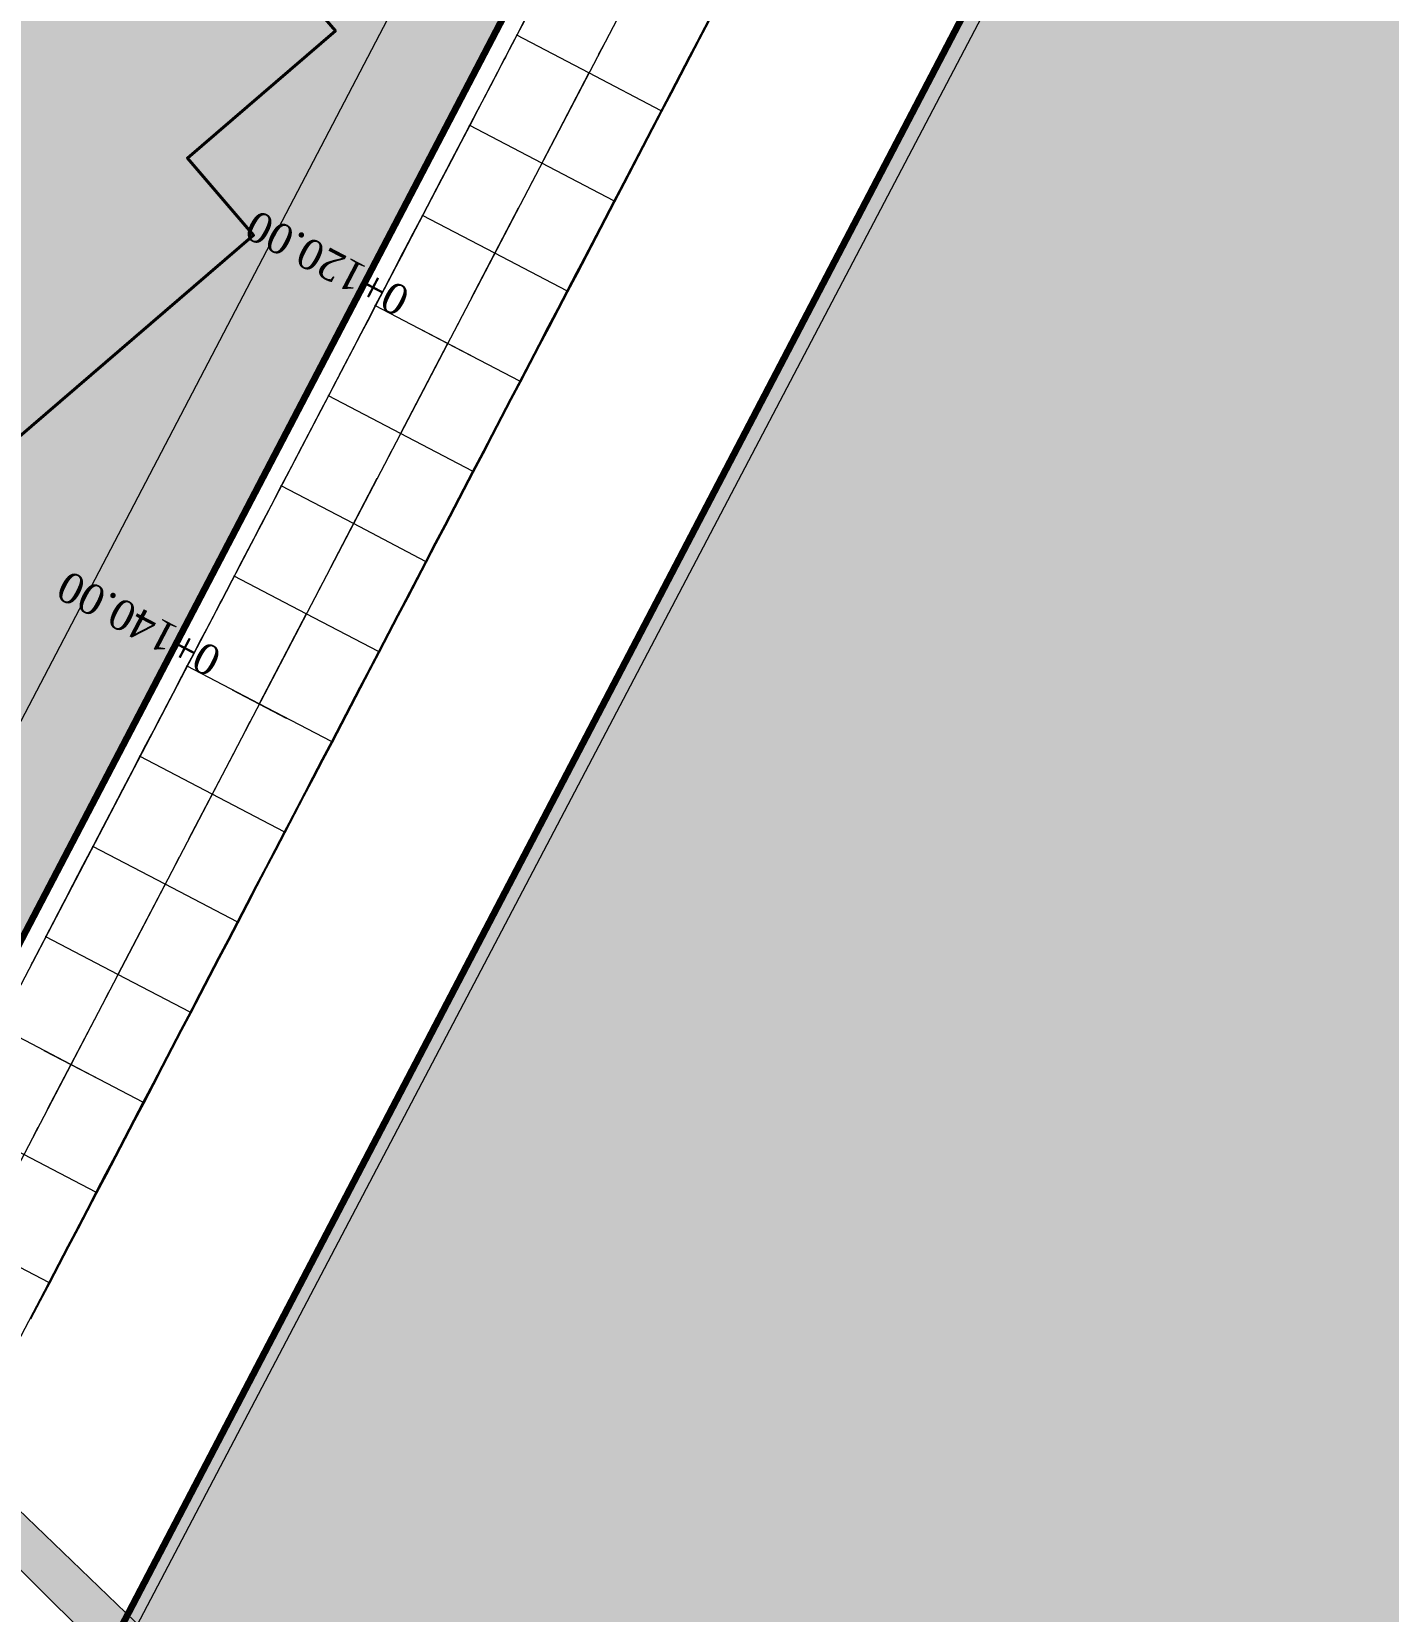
# Model space of a CAD drawing. Header units: metres. Extents: x 478603 to 489313, y 4282657 to 4289463.
# Drawn here: x 479601.3 to 479668, y 4286732.9 to 4286810.6 of the extents above; entities that cross this region are included whole.
import ezdxf

# ---------------------------------------------------------------- set-up
doc = ezdxf.new("R2010")
doc.units = ezdxf.units.M
for name, color, linetype, lineweight in [('ADAKENARI', 18, 'Continuous', 0), ('EKS_4', 5, 'Continuous', 0), ('EKSENLER', 3, 'Continuous', 0), ('HDA_4', 30, 'Continuous', 0), ('HDO_4', 30, 'Continuous', 0), ('KALDIRIM', 11, 'Continuous', 0), ('KDA_4', 150, 'Continuous', 20), ('KYA_4', 1, 'Continuous', 20), ('KYO_4', 1, 'Continuous', 20), ('P_U_KNL', 143, 'Continuous', 0), ('PARSEL_ALAN', 254, 'Continuous', 0), ('PARSEL_SERA_ALAN', 9, 'Continuous', 40), ('PL_ALİNMAN', 1, 'Continuous', 0), ('PL_ENKESIT', 1, 'Continuous', 0), ('PL_KM', 4, 'Continuous', 0), ('PL_KMYAZI', 30, 'Continuous', 0), ('REVIZE_ONERI_KAM_SNR', 9, 'Continuous', 0), ('SEV_KYA_HDA', 3, 'Continuous', 0), ('SEV_KYO_HDO', 3, 'Continuous', 0), ('SEV_YKA_KDA', 3, 'Continuous', 0), ('SNR_PLANONAMAA', 233, 'Continuous', 0), ('SNR_YAPIYAK', 18, 'Continuous', 0), ('YKA_4', 33, 'Continuous', 0), ('YKO_4', 33, 'Continuous', 0)]:
    doc.layers.add(name, color=color, linetype=linetype, lineweight=lineweight)
doc.styles.get("Standard").update_dxf_attribs({"font": 'times.ttf'})

msp = doc.modelspace()

# ---------------------------------------------------------------- hatches: boundary and pattern name
at = {"layer": 'P_U_KNL'}
msp.add_hatch(color=256, dxfattribs=at).paths.add_polyline_path([(479611.919, 4286723.919), (479613.463, 4286725.627), (479598.844, 4286739.693), (479590.981, 4286747.485), (479589.573, 4286746.064)])
at = {"layer": 'PARSEL_ALAN'}
msp.add_hatch(color=256, dxfattribs=at).paths.add_polyline_path([(479592.622, 4286750.316), (479589.102, 4286749.769), (479566.59, 4286772.315), (479454.724, 4286902.59), (479447.565, 4286913.688), (479444.079, 4286921.745), (479442.798, 4286925.946), (479441.19, 4286934.6), (479436.135, 4286978.831), (479435.986, 4286982.18), (479498.192, 4287101.622), (479503.669, 4287102.188), (479660.515, 4286910.63), (479663.102, 4286885.213)])
at = {"layer": 'PARSEL_SERA_ALAN'}
msp.add_hatch(color=256, dxfattribs=at).paths.add_polyline_path([(479461.798, 4286902.104), (479476.365, 4286914.612), (479447.049, 4286948.753), (479454.332, 4286955.007), (479444.56, 4286966.387), (479451.843, 4286972.641), (479445.329, 4286980.228), (479452.612, 4286986.482), (479449.354, 4286990.275), (479456.638, 4286996.529), (479453.38, 4287000.323), (479460.664, 4287006.577), (479457.406, 4287010.37), (479464.69, 4287016.624), (479461.432, 4287020.418), (479475.999, 4287032.926), (479472.741, 4287036.719), (479487.308, 4287049.227), (479480.793, 4287056.814), (479495.36, 4287069.322), (479492.102, 4287073.116), (479499.386, 4287079.37), (479506.669, 4287085.624), (479594.617, 4286983.203), (479587.334, 4286976.949), (479655.739, 4286897.288), (479648.455, 4286891.034), (479654.97, 4286883.447), (479647.687, 4286877.193), (479650.944, 4286873.4), (479636.378, 4286860.892), (479639.635, 4286857.098), (479632.352, 4286850.844), (479635.609, 4286847.051), (479628.326, 4286840.797), (479631.583, 4286837.003), (479617.016, 4286824.495), (479620.274, 4286820.702), (479612.991, 4286814.447), (479616.248, 4286810.654), (479608.965, 4286804.4), (479612.222, 4286800.607), (479597.655, 4286788.098), (479600.913, 4286784.305), (479593.63, 4286778.051), (479596.887, 4286774.258), (479589.604, 4286768.003), (479576.574, 4286783.177), (479569.291, 4286776.923)])
at = {"layer": 'REVIZE_ONERI_KAM_SNR'}
msp.add_hatch(color=256, dxfattribs=at).paths.add_polyline_path([(480391.367, 4287736.669), (479958.383, 4287021.549), (479846.658, 4286823.222), (479817.89, 4286807.315), (479678.542, 4286593.142), (479667.017, 4286563.363), (479171.867, 4285664.491), (479060.048, 4285423.503), (478955.18, 4285211.94), (478971.566, 4285181.441), (478973.577, 4285138.063), (478896.826, 4284994.408), (478884.265, 4284953.22), (478871.378, 4284822.15), (478829.635, 4284818.294), (478829.635, 4284859.395), (478806.788, 4284865.484), (478716.868, 4284674.346), (478705.555, 4284645.226), (478602.858, 4284697.153), (478665.092, 4284834.557), (478661.843, 4284859.589), (478721.272, 4284982.029), (478734.091, 4284989.859), (478857.784, 4285241.35), (478838.864, 4285277.85), (478831.672, 4285382.601), (478866.605, 4285387.386), (478882.649, 4285289.089), (479341.441, 4286225.895), (479492.419, 4286515.34), (479668.688, 4286852.714), (479834.72, 4287134.358), (480316.151, 4287820.508), (480353.749, 4287856.55), (480321.391, 4287969.422), (480358.639, 4287985.063), (480384.472, 4287906.347), (480463.863, 4288018.438), (480598.658, 4288207.438), (480775.091, 4288481.279), (480856.22, 4288581.77), (481195.87, 4289025.916), (481277.924, 4288967.093), (481191.325, 4288856.625), (480684.777, 4288177.967), (480420.914, 4287781.108), (480447.152, 4287667.529), (480456.56, 4287584.456), (480422.309, 4287581.553), (480417.605, 4287623.09), (480404.486, 4287679.879)])

# ---------------------------------------------------------------- linework, layer by layer
at = {"layer": 'ADAKENARI', "lineweight": 200}
for p, q in [((479663.102, 4286885.213), (479592.622, 4286750.316)), ((479580.553, 4286684.027), (479682.341, 4286878.846))]:
    msp.add_line(p, q, dxfattribs=at)
at = {"layer": 'EKS_4'}
for p in [(479628.707, 4286808.585, 933.966), (479626.392, 4286804.153, 934.04), (479624.077, 4286799.721, 934.115), (479621.761, 4286795.29, 934.189), (479619.446, 4286790.858, 934.263), (479617.13, 4286786.427, 934.337), (479614.815, 4286781.995, 934.411), (479612.5, 4286777.563, 934.485), (479610.184, 4286773.132, 934.559), (479607.869, 4286768.7, 934.633), (479605.554, 4286764.269, 934.707), (479603.238, 4286759.837, 934.781)]:
    msp.add_point(p, dxfattribs=at)
at = {"layer": 'EKSENLER'}
msp.add_line((479677.33, 4286901.648, 932.028), (479567.258, 4286690.972), dxfattribs=at)
at = {"layer": 'HDA_4'}
for points in [[(479623.014, 4286806.348, 933.917), (479622.838, 4286806.01, 933.91), (479622.375, 4286805.124, 933.925), (479621.912, 4286804.237, 933.94), (479621.449, 4286803.351, 933.955), (479620.986, 4286802.465, 933.97), (479620.522, 4286801.578, 933.984), (479620.059, 4286800.692, 933.999), (479619.596, 4286799.806, 934.014), (479619.133, 4286798.919, 934.029), (479618.67, 4286798.033, 934.044), (479618.207, 4286797.147, 934.059), (479618.025, 4286796.798, 934.077)], [(479609.045, 4286779.61, 934.358), (479608.946, 4286779.42, 934.355), (479608.858, 4286779.253, 934.364)]]:
    msp.add_polyline3d(points, dxfattribs=at)
for p in [(479622.838, 4286806.01, 933.91), (479620.522, 4286801.578, 933.984), (479618.207, 4286797.147, 934.059), (479608.946, 4286779.42, 934.355)]:
    msp.add_point(p, dxfattribs=at)
at = {"layer": 'HDO_4'}
msp.add_polyline3d([(479634.577, 4286811.159, 933.762), (479634.114, 4286810.273, 933.777), (479633.651, 4286809.387, 933.792), (479633.188, 4286808.5, 933.807), (479632.725, 4286807.614, 933.821), (479632.262, 4286806.728, 933.836), (479631.798, 4286805.841, 933.851), (479631.335, 4286804.955, 933.866), (479630.872, 4286804.069, 933.881), (479630.409, 4286803.182, 933.896), (479629.946, 4286802.296, 933.91), (479629.483, 4286801.41, 933.925), (479629.02, 4286800.523, 933.94), (479628.557, 4286799.637, 933.955), (479628.094, 4286798.751, 933.97), (479627.631, 4286797.865, 933.984), (479627.168, 4286796.978, 933.999), (479626.705, 4286796.092, 934.014), (479626.242, 4286795.206, 934.029), (479625.778, 4286794.319, 934.044), (479625.315, 4286793.433, 934.059), (479624.852, 4286792.547, 934.073), (479624.389, 4286791.66, 934.088), (479623.926, 4286790.774, 934.103), (479623.463, 4286789.888, 934.118), (479623, 4286789.001, 934.133), (479622.537, 4286788.115, 934.148), (479622.074, 4286787.229, 934.162), (479621.611, 4286786.342, 934.177), (479621.148, 4286785.456, 934.192), (479620.685, 4286784.57, 934.207), (479620.222, 4286783.683, 934.222), (479619.758, 4286782.797, 934.236), (479619.295, 4286781.911, 934.251), (479618.832, 4286781.024, 934.266), (479618.369, 4286780.138, 934.281), (479617.906, 4286779.252, 934.296), (479617.443, 4286778.366, 934.311), (479616.98, 4286777.479, 934.325), (479616.517, 4286776.593, 934.34), (479616.054, 4286775.707, 934.355), (479615.591, 4286774.82, 934.37), (479615.128, 4286773.934, 934.385), (479614.665, 4286773.048, 934.399), (479614.202, 4286772.161, 934.414), (479613.738, 4286771.275, 934.429), (479613.275, 4286770.389, 934.444), (479612.812, 4286769.502, 934.459), (479612.349, 4286768.616, 934.474), (479611.886, 4286767.73, 934.488), (479611.423, 4286766.843, 934.503), (479610.96, 4286765.957, 934.518), (479610.497, 4286765.071, 934.533), (479610.034, 4286764.184, 934.548), (479609.571, 4286763.298, 934.562), (479609.108, 4286762.412, 934.577), (479608.645, 4286761.525, 934.592), (479608.182, 4286760.639, 934.607), (479607.718, 4286759.753, 934.622), (479607.255, 4286758.866, 934.637), (479606.792, 4286757.98, 934.651), (479606.329, 4286757.094, 934.666), (479605.866, 4286756.208, 934.681), (479605.403, 4286755.321, 934.696), (479604.94, 4286754.435, 934.711), (479604.477, 4286753.549, 934.726), (479604.014, 4286752.662, 934.74), (479603.551, 4286751.776, 934.755), (479603.088, 4286750.89, 934.77), (479602.625, 4286750.003, 934.785), (479602.162, 4286749.117, 934.8), (479601.698, 4286748.231, 934.815), (479601.235, 4286747.344, 934.829)], dxfattribs=at)
for p in [(479632.262, 4286806.728, 933.836), (479629.946, 4286802.296, 933.91), (479627.631, 4286797.865, 933.984), (479625.315, 4286793.433, 934.059), (479623, 4286789.001, 934.133), (479620.685, 4286784.57, 934.207), (479618.369, 4286780.138, 934.281), (479616.054, 4286775.707, 934.355), (479613.738, 4286771.275, 934.429), (479611.423, 4286766.843, 934.503), (479609.108, 4286762.412, 934.577), (479606.792, 4286757.98, 934.651), (479604.477, 4286753.549, 934.726), (479602.162, 4286749.117, 934.8)]:
    msp.add_point(p, dxfattribs=at)
at = {"layer": 'KALDIRIM'}
for p, q in [((479662.324, 4286881.564), (479563.713, 4286692.825)), ((479670.164, 4286879.293), (479570.804, 4286689.12))]:
    msp.add_line(p, q, dxfattribs=at)
at = {"layer": 'KDA_4'}
for points in [[(479630.45, 4286820.557, 933.717), (479630.356, 4286820.379, 933.709), (479630.258, 4286820.195, 933.7), (479630.15, 4286819.989, 933.69), (479630.011, 4286819.725, 933.678), (479629.789, 4286819.302, 933.658), (479629.415, 4286818.587, 933.665), (479628.958, 4286817.713, 933.674), (479628.471, 4286816.782, 933.684), (479627.973, 4286815.829, 933.694), (479627.473, 4286814.871, 933.704), (479626.97, 4286813.909, 933.726), (479626.472, 4286812.956, 933.748), (479625.986, 4286812.024, 933.769), (479625.53, 4286811.151, 933.789), (479625.159, 4286810.439, 933.805), (479624.942, 4286810.023, 933.84), (479624.81, 4286809.769, 933.862), (479624.709, 4286809.573, 933.878), (479624.618, 4286809.398, 933.892), (479624.532, 4286809.231, 933.906)], [(479616.519, 4286793.894, 934.163), (479616.434, 4286793.733, 934.155), (479616.345, 4286793.564, 934.146), (479616.244, 4286793.374, 934.137), (479616.113, 4286793.125, 934.124), (479615.897, 4286792.712, 934.104), (479615.525, 4286792.001, 934.113), (479615.068, 4286791.127, 934.124), (479614.58, 4286790.194, 934.136), (479614.082, 4286789.24, 934.148), (479613.581, 4286788.281, 934.16), (479613.079, 4286787.322, 934.177), (479612.583, 4286786.371, 934.195), (479612.097, 4286785.441, 934.212), (479611.641, 4286784.569, 934.228), (479611.266, 4286783.849, 934.241), (479611.039, 4286783.414, 934.277), (479610.893, 4286783.132, 934.301), (479610.776, 4286782.906, 934.32), (479610.669, 4286782.7, 934.337), (479610.567, 4286782.502, 934.353)], [(479607.73, 4286777.072, 934.444), (479607.538, 4286776.709, 934.418), (479607.344, 4286776.341, 934.392), (479607.141, 4286775.958, 934.365), (479606.916, 4286775.532, 934.334), (479606.631, 4286774.988, 934.295), (479606.234, 4286774.23, 934.305), (479605.776, 4286773.355, 934.317), (479605.296, 4286772.436, 934.329), (479604.808, 4286771.501, 934.341), (479604.315, 4286770.557, 934.353), (479603.818, 4286769.604, 934.385), (479603.322, 4286768.655, 934.418), (479602.837, 4286767.724, 934.449), (479602.38, 4286766.848, 934.479), (479602.003, 4286766.124, 934.503), (479601.771, 4286765.678, 934.55), (479601.619, 4286765.383, 934.581), (479601.495, 4286765.144, 934.606), (479601.382, 4286764.925, 934.629), (479601.272, 4286764.712, 934.651)]]:
    msp.add_polyline3d(points, dxfattribs=at)
for p in [(479625.159, 4286810.439, 933.805), (479615.897, 4286792.712, 934.104), (479613.581, 4286788.281, 934.16), (479611.266, 4286783.849, 934.241), (479606.631, 4286774.988, 934.295), (479604.315, 4286770.557, 934.353), (479602.003, 4286766.124, 934.503)]:
    msp.add_point(p, dxfattribs=at)
at = {"layer": 'KYA_4'}
for points in [[(479624.532, 4286809.231, 933.906), (479624.207, 4286808.614, 933.909), (479623.881, 4286807.996, 933.911), (479623.551, 4286807.369, 933.913), (479623.21, 4286806.72, 933.916), (479622.837, 4286806.01, 933.918), (479622.407, 4286805.189, 933.936), (479621.946, 4286804.308, 933.954), (479621.474, 4286803.404, 933.973), (479620.997, 4286802.493, 933.992), (479620.52, 4286801.58, 934.011), (479620.043, 4286800.665, 934.023), (479619.567, 4286799.754, 934.034), (479619.095, 4286798.851, 934.045), (479618.635, 4286797.97, 934.057), (479618.206, 4286797.147, 934.067), (479617.835, 4286796.433, 934.088), (479617.495, 4286795.777, 934.107), (479617.166, 4286795.144, 934.126), (479616.842, 4286794.517, 934.144), (479616.519, 4286793.894, 934.163)], [(479610.567, 4286782.502, 934.353), (479610.233, 4286781.869, 934.354), (479609.9, 4286781.237, 934.355), (479609.57, 4286780.61, 934.356), (479609.248, 4286779.997, 934.357), (479608.945, 4286779.421, 934.358), (479608.68, 4286778.911, 934.377), (479608.436, 4286778.439, 934.394), (479608.198, 4286777.979, 934.411), (479607.964, 4286777.525, 934.428), (479607.73, 4286777.072, 934.444)]]:
    msp.add_polyline3d(points, dxfattribs=at)
for p in [(479622.837, 4286806.01, 933.918), (479620.52, 4286801.58, 934.011), (479618.206, 4286797.147, 934.067), (479608.945, 4286779.421, 934.358)]:
    msp.add_point(p, dxfattribs=at)
at = {"layer": 'KYO_4'}
msp.add_polyline3d([(479634.612, 4286811.141, 934.154), (479634.149, 4286810.255, 934.175), (479633.686, 4286809.368, 934.196), (479633.224, 4286808.482, 934.216), (479632.761, 4286807.595, 934.237), (479632.299, 4286806.708, 934.258), (479631.837, 4286805.821, 934.283), (479631.375, 4286804.935, 934.309), (479630.912, 4286804.048, 934.334), (479630.45, 4286803.161, 934.36), (479629.988, 4286802.274, 934.386), (479629.526, 4286801.387, 934.407), (479629.064, 4286800.501, 934.429), (479628.602, 4286799.614, 934.45), (479628.139, 4286798.727, 934.472), (479627.676, 4286797.841, 934.494), (479627.212, 4286796.955, 934.491), (479626.747, 4286796.07, 934.488), (479626.282, 4286795.185, 934.486), (479625.817, 4286794.299, 934.483), (479625.353, 4286793.413, 934.48), (479624.89, 4286792.527, 934.503), (479624.427, 4286791.64, 934.525), (479623.965, 4286790.754, 934.547), (479623.503, 4286789.867, 934.569), (479623.041, 4286788.98, 934.591), (479622.578, 4286788.094, 934.602), (479622.114, 4286787.208, 934.614), (479621.651, 4286786.322, 934.625), (479621.187, 4286785.435, 934.636), (479620.724, 4286784.549, 934.647), (479620.26, 4286783.663, 934.659), (479619.797, 4286782.777, 934.671), (479619.333, 4286781.891, 934.683), (479618.87, 4286781.005, 934.695), (479618.407, 4286780.118, 934.707), (479617.944, 4286779.232, 934.727), (479617.482, 4286778.345, 934.746), (479617.019, 4286777.459, 934.766), (479616.557, 4286776.572, 934.785), (479616.094, 4286775.686, 934.804), (479615.63, 4286774.8, 934.805), (479615.165, 4286773.914, 934.805), (479614.7, 4286773.029, 934.805), (479614.236, 4286772.143, 934.805), (479613.772, 4286771.258, 934.805), (479613.309, 4286770.371, 934.827), (479612.846, 4286769.485, 934.849), (479612.384, 4286768.598, 934.871), (479611.922, 4286767.711, 934.893), (479611.46, 4286766.824, 934.915), (479610.997, 4286765.938, 934.938), (479610.535, 4286765.051, 934.96), (479610.072, 4286764.164, 934.983), (479609.61, 4286763.278, 935.005), (479609.148, 4286762.391, 935.028), (479608.685, 4286761.504, 935.049), (479608.223, 4286760.618, 935.07), (479607.76, 4286759.731, 935.091), (479607.298, 4286758.844, 935.113), (479606.835, 4286757.958, 935.134), (479606.373, 4286757.071, 935.153), (479605.91, 4286756.184, 935.172), (479605.447, 4286755.298, 935.192), (479604.985, 4286754.411, 935.211), (479604.522, 4286753.525, 935.23), (479604.058, 4286752.64, 935.227), (479603.594, 4286751.755, 935.223), (479603.13, 4286750.87, 935.22), (479602.665, 4286749.984, 935.217), (479602.198, 4286749.098, 935.213), (479601.729, 4286748.21, 935.172), (479601.258, 4286747.321, 935.131)], dxfattribs=at)
for p in [(479632.299, 4286806.708, 934.258), (479629.988, 4286802.274, 934.386), (479627.676, 4286797.841, 934.494), (479625.353, 4286793.413, 934.48), (479623.041, 4286788.98, 934.591), (479620.724, 4286784.549, 934.647), (479618.407, 4286780.118, 934.707), (479616.094, 4286775.686, 934.804), (479613.772, 4286771.258, 934.805), (479611.46, 4286766.824, 934.915), (479609.148, 4286762.391, 935.028), (479606.835, 4286757.958, 935.134), (479604.522, 4286753.525, 935.23), (479602.198, 4286749.098, 935.213)]:
    msp.add_point(p, dxfattribs=at)
at = {"layer": 'P_U_KNL'}
for points in [[(479611.919, 4286723.919, 0), (479613.463, 4286725.627, 0), (479598.844, 4286739.693, 935.111), (479590.981, 4286747.485, 0), (479589.573, 4286746.064, 0), (479611.919, 4286723.919, 0)], [(479611.919, 4286723.919, 0), (479613.463, 4286725.627, 0), (479598.844, 4286739.693, 0), (479590.981, 4286747.485, 0), (479589.573, 4286746.064, 0), (479611.919, 4286723.919, 0)]]:
    msp.add_polyline3d(points, close=True, dxfattribs=at)
at = {"layer": 'PARSEL_ALAN'}
for points in [[(479592.622, 4286750.316, 934.496), (479589.102, 4286749.769, 934.2), (479566.59, 4286772.315, 931.194), (479454.724, 4286902.59, 926.344), (479447.565, 4286913.688, 925.593), (479444.079, 4286921.745, 925.17), (479442.798, 4286925.946, 924.923), (479441.19, 4286934.6, 924.694), (479436.135, 4286978.831, 924.104), (479435.986, 4286982.18, 924.175), (479498.192, 4287101.622, 916.728), (479503.669, 4287102.188, 917.707), (479660.515, 4286910.63, 931.541), (479663.102, 4286885.213, 932.593), (479592.622, 4286750.316, 934.496)], [(479592.622, 4286750.316, 0), (479589.102, 4286749.769, 0), (479566.59, 4286772.315, 0), (479454.724, 4286902.59, 0), (479447.565, 4286913.688, 0), (479444.079, 4286921.745, 0), (479442.798, 4286925.946, 0), (479441.19, 4286934.6, 0), (479436.135, 4286978.831, 0), (479435.986, 4286982.18, 0), (479498.192, 4287101.622, 0), (479503.669, 4287102.188, 0), (479660.515, 4286910.63, 0), (479663.102, 4286885.213, 0), (479592.622, 4286750.316, 0)]]:
    msp.add_polyline3d(points, close=True, dxfattribs=at)
at = {"layer": 'PARSEL_SERA_ALAN'}
msp.add_polyline3d([(479587.334, 4286976.949, 0), (479655.739, 4286897.288, 0), (479648.455, 4286891.034, 0), (479654.97, 4286883.447, 0), (479647.687, 4286877.193, 0), (479650.944, 4286873.4, 0), (479636.378, 4286860.892, 0), (479639.635, 4286857.098, 0), (479632.352, 4286850.844, 0), (479635.609, 4286847.051, 0), (479628.326, 4286840.797, 0), (479631.583, 4286837.003, 0), (479617.016, 4286824.495, 0), (479620.274, 4286820.702, 0), (479612.991, 4286814.447, 0), (479616.248, 4286810.654, 0), (479608.965, 4286804.4, 0), (479612.222, 4286800.607, 0), (479597.655, 4286788.098, 0)], dxfattribs=at)
msp.add_polyline3d([(479587.334, 4286976.949, 0), (479655.739, 4286897.288, 0), (479648.455, 4286891.034, 0), (479654.97, 4286883.447, 0), (479647.687, 4286877.193, 0), (479650.944, 4286873.4, 0), (479636.378, 4286860.892, 0), (479639.635, 4286857.098, 0), (479632.352, 4286850.844, 0), (479635.609, 4286847.051, 0), (479628.326, 4286840.797, 0), (479631.583, 4286837.003, 0), (479617.016, 4286824.495, 0), (479620.274, 4286820.702, 0), (479612.991, 4286814.447, 0), (479616.248, 4286810.654, 0), (479608.965, 4286804.4, 0), (479612.222, 4286800.607, 0), (479597.655, 4286788.098, 0)], dxfattribs=at)
at = {"layer": 'PL_ALİNMAN'}
for p, q in [((479629.402, 4286809.914), (479629.17, 4286809.471)), ((479628.707, 4286808.585), (479626.392, 4286804.153)), ((479625.929, 4286803.267), (479625.697, 4286802.824)), ((479625.234, 4286801.937), (479622.919, 4286797.506)), ((479622.456, 4286796.619), (479622.224, 4286796.176)), ((479621.761, 4286795.29), (479619.446, 4286790.858)), ((479618.983, 4286789.972), (479618.751, 4286789.529)), ((479618.288, 4286788.642), (479615.973, 4286784.211)), ((479615.51, 4286783.325), (479615.278, 4286782.881)), ((479614.815, 4286781.995), (479612.5, 4286777.563)), ((479612.037, 4286776.677), (479611.805, 4286776.234)), ((479611.342, 4286775.348), (479609.027, 4286770.916)), ((479608.564, 4286770.03), (479608.332, 4286769.587)), ((479607.869, 4286768.7), (479605.554, 4286764.269)), ((479605.09, 4286763.382), (479604.859, 4286762.939)), ((479604.396, 4286762.053), (479602.08, 4286757.621)), ((479601.617, 4286756.735), (479601.386, 4286756.292))]:
    msp.add_line(p, q, dxfattribs=at)
at = {"layer": 'PL_ENKESIT'}
for points in [[(479632.299, 4286806.708, 934.258), (479632.262, 4286806.728, 933.836), (479632.253, 4286806.732, 933.886), (479628.707, 4286808.585, 933.966), (479625.162, 4286810.437, 933.886), (479625.159, 4286810.439, 933.805)], [(479629.988, 4286802.274, 934.386), (479629.946, 4286802.296, 933.91), (479629.937, 4286802.301, 933.96), (479626.392, 4286804.153, 934.04), (479622.847, 4286806.005, 933.96), (479622.838, 4286806.01, 933.91), (479622.837, 4286806.01, 933.918)], [(479627.676, 4286797.841, 934.494), (479627.631, 4286797.865, 933.984), (479627.622, 4286797.869, 934.034), (479624.077, 4286799.721, 934.115), (479620.531, 4286801.574, 934.034), (479620.522, 4286801.578, 933.984), (479620.52, 4286801.58, 934.011)], [(479625.353, 4286793.413, 934.48), (479625.315, 4286793.433, 934.059), (479625.307, 4286793.438, 934.109), (479621.761, 4286795.29, 934.189), (479618.216, 4286797.142, 934.109), (479618.207, 4286797.147, 934.059), (479618.206, 4286797.147, 934.067)], [(479623.041, 4286788.98, 934.591), (479623, 4286789.001, 934.133), (479622.991, 4286789.006, 934.183), (479619.446, 4286790.858, 934.263), (479615.901, 4286792.711, 934.183), (479615.897, 4286792.712, 934.104)], [(479620.724, 4286784.549, 934.647), (479620.685, 4286784.57, 934.207), (479620.676, 4286784.574, 934.257), (479617.13, 4286786.427, 934.337), (479613.585, 4286788.279, 934.257), (479613.581, 4286788.281, 934.16)], [(479618.407, 4286780.118, 934.707), (479618.369, 4286780.138, 934.281), (479618.36, 4286780.143, 934.331), (479614.815, 4286781.995, 934.411), (479611.27, 4286783.847, 934.331), (479611.266, 4286783.849, 934.241)], [(479616.094, 4286775.686, 934.804), (479616.054, 4286775.707, 934.355), (479616.045, 4286775.711, 934.405), (479612.5, 4286777.563, 934.485), (479608.954, 4286779.416, 934.405), (479608.946, 4286779.42, 934.355), (479608.945, 4286779.421, 934.358)], [(479613.772, 4286771.258, 934.805), (479613.738, 4286771.275, 934.429), (479613.73, 4286771.28, 934.479), (479610.184, 4286773.132, 934.559), (479606.639, 4286774.984, 934.479), (479606.631, 4286774.988, 934.295)], [(479611.46, 4286766.824, 934.915), (479611.423, 4286766.843, 934.503), (479611.414, 4286766.848, 934.553), (479607.869, 4286768.7, 934.633), (479604.324, 4286770.553, 934.553), (479604.315, 4286770.557, 934.353)], [(479609.148, 4286762.391, 935.028), (479609.108, 4286762.412, 934.577), (479609.099, 4286762.416, 934.627), (479605.554, 4286764.269, 934.707), (479602.008, 4286766.121, 934.627), (479602.003, 4286766.124, 934.503)], [(479606.835, 4286757.958, 935.134), (479606.792, 4286757.98, 934.651), (479606.783, 4286757.985, 934.701), (479603.238, 4286759.837, 934.781), (479599.693, 4286761.689, 934.701), (479599.684, 4286761.694, 934.651), (479599.681, 4286761.696, 934.685)], [(479604.522, 4286753.525, 935.23), (479604.477, 4286753.549, 934.726), (479604.468, 4286753.553, 934.776), (479600.923, 4286755.406, 934.856), (479597.378, 4286757.258, 934.776), (479597.369, 4286757.262, 934.726), (479597.355, 4286757.27, 934.88)], [(479602.198, 4286749.098, 935.213), (479602.162, 4286749.117, 934.8), (479602.153, 4286749.122, 934.85), (479598.607, 4286750.974, 934.93), (479595.062, 4286752.826, 934.85), (479595.058, 4286752.828, 934.754)]]:
    msp.add_polyline3d(points, dxfattribs=at)
at = {"layer": 'PL_KM'}
for p, q in [((479620.432, 4286795.984), (479623.091, 4286794.595)), ((479611.17, 4286778.258), (479613.829, 4286776.869)), ((479601.909, 4286760.532), (479604.568, 4286759.142))]:
    msp.add_line(p, q, dxfattribs=at)
at = {"layer": 'REVIZE_ONERI_KAM_SNR'}
msp.add_polyline3d([(479492.419, 4286515.34, 0), (479668.688, 4286852.714, 0), (479834.72, 4287134.358, 0), (480316.151, 4287820.508, 0), (480353.749, 4287856.55, 0), (480321.391, 4287969.422, 0), (480358.639, 4287985.063, 0), (480384.472, 4287906.347, 0), (480463.863, 4288018.438, 0)], dxfattribs=at)
msp.add_polyline3d([(479492.419, 4286515.34, 0), (479668.688, 4286852.714, 0), (479834.72, 4287134.358, 0), (480316.151, 4287820.508, 0), (480353.749, 4287856.55, 0), (480321.391, 4287969.422, 0), (480358.639, 4287985.063, 0), (480384.472, 4287906.347, 0), (480463.863, 4288018.438, 0)], dxfattribs=at)
msp.add_polyline3d([(479492.419, 4286515.34, 0), (479668.688, 4286852.714, 0), (479834.72, 4287134.358, 0), (480316.151, 4287820.508, 0), (480353.749, 4287856.55, 0), (480321.391, 4287969.422, 0), (480358.639, 4287985.063, 0), (480384.472, 4287906.347, 0), (480463.863, 4288018.438, 0)], dxfattribs=at)
at = {"layer": 'SEV_KYA_HDA'}
for p, q in [((479622.837, 4286806.01, 933.918), (479622.837, 4286806.01, 933.914)), ((479621.91, 4286804.238, 933.956), (479621.912, 4286804.237, 933.94)), ((479620.983, 4286802.466, 933.993), (479620.984, 4286802.465, 933.981)), ((479620.057, 4286800.693, 934.022), (479620.059, 4286800.692, 933.999)), ((479619.131, 4286798.92, 934.045), (479619.132, 4286798.92, 934.037)), ((479618.206, 4286797.147, 934.067), (479618.207, 4286797.147, 934.059)), ((479608.945, 4286779.421, 934.358), (479608.946, 4286779.42, 934.355))]:
    msp.add_line(p, q, dxfattribs=at)
at = {"layer": 'SEV_KYO_HDO'}
for p, q in [((479633.686, 4286809.368, 934.196), (479633.668, 4286809.377, 933.994)), ((479632.761, 4286807.595, 934.237), (479632.725, 4286807.614, 933.821)), ((479631.837, 4286805.821, 934.283), (479631.818, 4286805.831, 934.067)), ((479630.912, 4286804.048, 934.334), (479630.872, 4286804.069, 933.881)), ((479629.988, 4286802.274, 934.386), (479629.967, 4286802.285, 934.148)), ((479629.064, 4286800.501, 934.429), (479629.02, 4286800.523, 933.94)), ((479628.139, 4286798.727, 934.472), (479628.116, 4286798.739, 934.221)), ((479627.212, 4286796.955, 934.491), (479627.168, 4286796.978, 933.999)), ((479626.282, 4286795.185, 934.486), (479626.262, 4286795.195, 934.257)), ((479625.353, 4286793.413, 934.48), (479625.315, 4286793.433, 934.059)), ((479624.427, 4286791.64, 934.525), (479624.408, 4286791.65, 934.307)), ((479623.503, 4286789.867, 934.569), (479623.463, 4286789.888, 934.118)), ((479622.578, 4286788.094, 934.602), (479622.557, 4286788.104, 934.375)), ((479621.651, 4286786.322, 934.625), (479621.611, 4286786.342, 934.177)), ((479620.724, 4286784.549, 934.647), (479620.704, 4286784.56, 934.427)), ((479619.797, 4286782.777, 934.671), (479619.758, 4286782.797, 934.236)), ((479618.87, 4286781.005, 934.695), (479618.851, 4286781.015, 934.481)), ((479617.944, 4286779.232, 934.727), (479617.906, 4286779.252, 934.296)), ((479617.019, 4286777.459, 934.766), (479617, 4286777.469, 934.545)), ((479616.094, 4286775.686, 934.804), (479616.054, 4286775.707, 934.355)), ((479615.165, 4286773.914, 934.805), (479615.146, 4286773.924, 934.595)), ((479614.236, 4286772.143, 934.805), (479614.202, 4286772.161, 934.414)), ((479613.309, 4286770.371, 934.827), (479613.292, 4286770.38, 934.635)), ((479612.384, 4286768.598, 934.871), (479612.349, 4286768.616, 934.474)), ((479611.46, 4286766.824, 934.915), (479611.441, 4286766.834, 934.709)), ((479610.535, 4286765.051, 934.96), (479610.497, 4286765.071, 934.533)), ((479609.61, 4286763.278, 935.005), (479609.59, 4286763.288, 934.784)), ((479608.685, 4286761.504, 935.049), (479608.645, 4286761.525, 934.592)), ((479607.76, 4286759.731, 935.091), (479607.739, 4286759.742, 934.857)), ((479606.835, 4286757.958, 935.134), (479606.792, 4286757.98, 934.651)), ((479605.91, 4286756.185, 935.172), (479605.888, 4286756.196, 934.927)), ((479604.985, 4286754.412, 935.211), (479604.94, 4286754.435, 934.711)), ((479604.058, 4286752.639, 935.227), (479604.036, 4286752.651, 934.984)), ((479603.129, 4286750.868, 935.22), (479603.088, 4286750.89, 934.77)), ((479602.198, 4286749.098, 935.213), (479602.18, 4286749.107, 935.006))]:
    msp.add_line(p, q, dxfattribs=at)
at = {"layer": 'SEV_YKA_KDA'}
for p, q in [((479624.699, 4286809.551, 933.901), (479624.698, 4286809.551, 933.89)), ((479616.364, 4286793.597, 934.168), (479616.362, 4286793.598, 934.148)), ((479615.437, 4286791.824, 934.198), (479615.436, 4286791.825, 934.156)), ((479614.511, 4286790.052, 934.227), (479614.507, 4286790.054, 934.137)), ((479613.585, 4286788.279, 934.257), (479613.583, 4286788.28, 934.208)), ((479612.659, 4286786.506, 934.286), (479612.655, 4286786.509, 934.192)), ((479611.733, 4286784.734, 934.316), (479611.731, 4286784.735, 934.27)), ((479610.807, 4286782.961, 934.346), (479610.805, 4286782.962, 934.315)), ((479607.102, 4286775.871, 934.464), (479607.097, 4286775.873, 934.359)), ((479606.176, 4286774.098, 934.494), (479606.172, 4286774.1, 934.4)), ((479605.25, 4286772.325, 934.524), (479605.241, 4286772.33, 934.33)), ((479604.324, 4286770.553, 934.553), (479604.319, 4286770.555, 934.453)), ((479603.398, 4286768.78, 934.583), (479603.39, 4286768.784, 934.413)), ((479602.471, 4286767.007, 934.613), (479602.468, 4286767.009, 934.543)), ((479601.545, 4286765.235, 934.642), (479601.543, 4286765.236, 934.596))]:
    msp.add_line(p, q, dxfattribs=at)
at = {"layer": 'SNR_PLANONAMAA'}
msp.add_line((479683.227, 4286878.383, 942.48), (479474.775, 4286481.513, 942.48), dxfattribs=at)
at = {"layer": 'SNR_YAPIYAK'}
msp.add_line((479657.976, 4286886.199, 931.894), (479589.949, 4286755.997, 931.894), dxfattribs=at)
at = {"layer": 'YKA_4'}
for points in [[(479625.538, 4286811.156, 933.874), (479625.162, 4286810.437, 933.886), (479624.935, 4286810.002, 933.894), (479624.789, 4286809.723, 933.898), (479624.677, 4286809.508, 933.902), (479624.587, 4286809.336, 933.905), (479624.532, 4286809.231, 933.906), (479624.537, 4286809.241, 933.906), (479624.571, 4286809.305, 933.906), (479624.604, 4286809.368, 933.906), (479624.61, 4286809.38, 933.906), (479624.532, 4286809.231, 933.906), (479624.297, 4286808.781, 933.914), (479623.976, 4286808.166, 933.924), (479623.62, 4286807.486, 933.936), (479623.246, 4286806.769, 933.948), (479622.847, 4286806.005, 933.96), (479622.406, 4286805.162, 933.974), (479621.945, 4286804.279, 933.989), (479621.476, 4286803.381, 934.004), (479621.004, 4286802.478, 934.019), (479620.531, 4286801.574, 934.034), (479620.058, 4286800.669, 934.05), (479619.587, 4286799.766, 934.065), (479619.118, 4286798.868, 934.08), (479618.656, 4286797.985, 934.094), (479618.216, 4286797.142, 934.109), (479617.814, 4286796.374, 934.121), (479617.437, 4286795.652, 934.133), (479617.08, 4286794.967, 934.145), (479616.756, 4286794.348, 934.155), (479616.519, 4286793.894, 934.163), (479616.441, 4286793.745, 934.163), (479616.447, 4286793.757, 934.163), (479616.481, 4286793.821, 934.163), (479616.514, 4286793.885, 934.163), (479616.519, 4286793.894, 934.163), (479616.467, 4286793.795, 934.165), (479616.38, 4286793.628, 934.167), (479616.27, 4286793.418, 934.171), (479616.126, 4286793.143, 934.175), (479615.901, 4286792.711, 934.183), (479615.524, 4286791.99, 934.195), (479615.067, 4286791.116, 934.209), (479614.581, 4286790.185, 934.225), (479614.084, 4286789.234, 934.241), (479613.585, 4286788.279, 934.257), (479613.086, 4286787.323, 934.273), (479612.591, 4286786.376, 934.289), (479612.106, 4286785.448, 934.304), (479611.65, 4286784.575, 934.319), (479611.27, 4286783.847, 934.331), (479611.03, 4286783.389, 934.339), (479610.869, 4286783.079, 934.344), (479610.739, 4286782.832, 934.348), (479610.634, 4286782.63, 934.351), (479610.567, 4286782.502, 934.353), (479610.568, 4286782.505, 934.353), (479610.602, 4286782.569, 934.353), (479610.637, 4286782.636, 934.353), (479610.645, 4286782.651, 934.353), (479610.567, 4286782.502, 934.353), (479610.328, 4286782.046, 934.361), (479610.004, 4286781.424, 934.371), (479609.65, 4286780.747, 934.383), (479609.293, 4286780.063, 934.394), (479608.954, 4286779.416, 934.405), (479608.655, 4286778.843, 934.415), (479608.381, 4286778.319, 934.423), (479608.124, 4286777.827, 934.432), (479607.894, 4286777.387, 934.439), (479607.73, 4286777.072, 934.444), (479607.686, 4286776.988, 934.444), (479607.704, 4286777.022, 934.444), (479607.738, 4286777.088, 934.444), (479607.761, 4286777.131, 934.444), (479607.73, 4286777.072, 934.444), (479607.597, 4286776.818, 934.448), (479607.406, 4286776.453, 934.455), (479607.187, 4286776.034, 934.462), (479606.941, 4286775.563, 934.469), (479606.639, 4286774.984, 934.479), (479606.235, 4286774.211, 934.492), (479605.777, 4286773.335, 934.507), (479605.299, 4286772.42, 934.522), (479604.814, 4286771.491, 934.538), (479604.324, 4286770.553, 934.553), (479603.828, 4286769.604, 934.569), (479603.334, 4286768.659, 934.585), (479602.849, 4286767.73, 934.6), (479602.391, 4286766.854, 934.615), (479602.008, 4286766.121, 934.627), (479601.763, 4286765.652, 934.635), (479601.595, 4286765.329, 934.641), (479601.458, 4286765.068, 934.645), (479601.345, 4286764.852, 934.649), (479601.272, 4286764.712, 934.651)], [(479601.3, 4286764.765, 934.651), (479601.333, 4286764.829, 934.651), (479601.342, 4286764.846, 934.651), (479601.272, 4286764.712, 934.651)]]:
    msp.add_polyline3d(points, dxfattribs=at)
for p in [(479625.162, 4286810.437, 933.886), (479622.847, 4286806.005, 933.96), (479620.531, 4286801.574, 934.034), (479618.216, 4286797.142, 934.109), (479615.901, 4286792.711, 934.183), (479613.585, 4286788.279, 934.257), (479611.27, 4286783.847, 934.331), (479608.954, 4286779.416, 934.405), (479606.639, 4286774.984, 934.479), (479604.324, 4286770.553, 934.553), (479602.008, 4286766.121, 934.627)]:
    msp.add_point(p, dxfattribs=at)
at = {"layer": 'YKO_4'}
msp.add_polyline3d([(479634.568, 4286811.164, 933.812), (479634.105, 4286810.278, 933.827), (479633.642, 4286809.391, 933.842), (479633.179, 4286808.505, 933.857), (479632.716, 4286807.619, 933.871), (479632.253, 4286806.732, 933.886), (479631.79, 4286805.846, 933.901), (479631.326, 4286804.96, 933.916), (479630.863, 4286804.073, 933.931), (479630.4, 4286803.187, 933.946), (479629.937, 4286802.301, 933.96), (479629.474, 4286801.414, 933.975), (479629.011, 4286800.528, 933.99), (479628.548, 4286799.642, 934.005), (479628.085, 4286798.755, 934.02), (479627.622, 4286797.869, 934.034), (479627.159, 4286796.983, 934.049), (479626.696, 4286796.097, 934.064), (479626.233, 4286795.21, 934.079), (479625.77, 4286794.324, 934.094), (479625.307, 4286793.438, 934.109), (479624.843, 4286792.551, 934.123), (479624.38, 4286791.665, 934.138), (479623.917, 4286790.779, 934.153), (479623.454, 4286789.892, 934.168), (479622.991, 4286789.006, 934.183), (479622.528, 4286788.12, 934.198), (479622.065, 4286787.233, 934.212), (479621.602, 4286786.347, 934.227), (479621.139, 4286785.461, 934.242), (479620.676, 4286784.574, 934.257), (479620.213, 4286783.688, 934.272), (479619.75, 4286782.802, 934.286), (479619.287, 4286781.915, 934.301), (479618.823, 4286781.029, 934.316), (479618.36, 4286780.143, 934.331), (479617.897, 4286779.256, 934.346), (479617.434, 4286778.37, 934.361), (479616.971, 4286777.484, 934.375), (479616.508, 4286776.597, 934.39), (479616.045, 4286775.711, 934.405), (479615.582, 4286774.825, 934.42), (479615.119, 4286773.939, 934.435), (479614.656, 4286773.052, 934.449), (479614.193, 4286772.166, 934.464), (479613.73, 4286771.28, 934.479), (479613.267, 4286770.393, 934.494), (479612.803, 4286769.507, 934.509), (479612.34, 4286768.621, 934.524), (479611.877, 4286767.734, 934.538), (479611.414, 4286766.848, 934.553), (479610.951, 4286765.962, 934.568), (479610.488, 4286765.075, 934.583), (479610.025, 4286764.189, 934.598), (479609.562, 4286763.303, 934.613), (479609.099, 4286762.416, 934.627), (479608.636, 4286761.53, 934.642), (479608.173, 4286760.644, 934.657), (479607.71, 4286759.757, 934.672), (479607.247, 4286758.871, 934.687), (479606.783, 4286757.985, 934.701), (479606.32, 4286757.099, 934.716), (479605.857, 4286756.212, 934.731), (479605.394, 4286755.326, 934.746), (479604.931, 4286754.44, 934.761), (479604.468, 4286753.553, 934.776), (479604.005, 4286752.666, 934.79), (479603.541, 4286751.779, 934.805), (479603.078, 4286750.893, 934.82), (479602.615, 4286750.006, 934.835), (479602.153, 4286749.122, 934.85), (479601.692, 4286748.24, 934.864), (479601.232, 4286747.359, 934.879)], dxfattribs=at)
for p in [(479632.253, 4286806.732, 933.886), (479629.937, 4286802.301, 933.96), (479627.622, 4286797.869, 934.034), (479625.307, 4286793.438, 934.109), (479622.991, 4286789.006, 934.183), (479620.676, 4286784.574, 934.257), (479618.36, 4286780.143, 934.331), (479616.045, 4286775.711, 934.405), (479613.73, 4286771.28, 934.479), (479611.414, 4286766.848, 934.553), (479609.099, 4286762.416, 934.627), (479606.783, 4286757.985, 934.701), (479604.468, 4286753.553, 934.776), (479602.153, 4286749.122, 934.85)]:
    msp.add_point(p, dxfattribs=at)

# ---------------------------------------------------------------- texts
at = {"layer": 'PL_KMYAZI'}
for s, p in [('0+120.00', (479620.018, 4286797.893)), ('0+140.00', (479610.757, 4286780.166))]:
    msp.add_text(s, height=1.5, rotation=512.41423, dxfattribs=at).set_placement(p)

doc.saveas('drawing.dxf')
